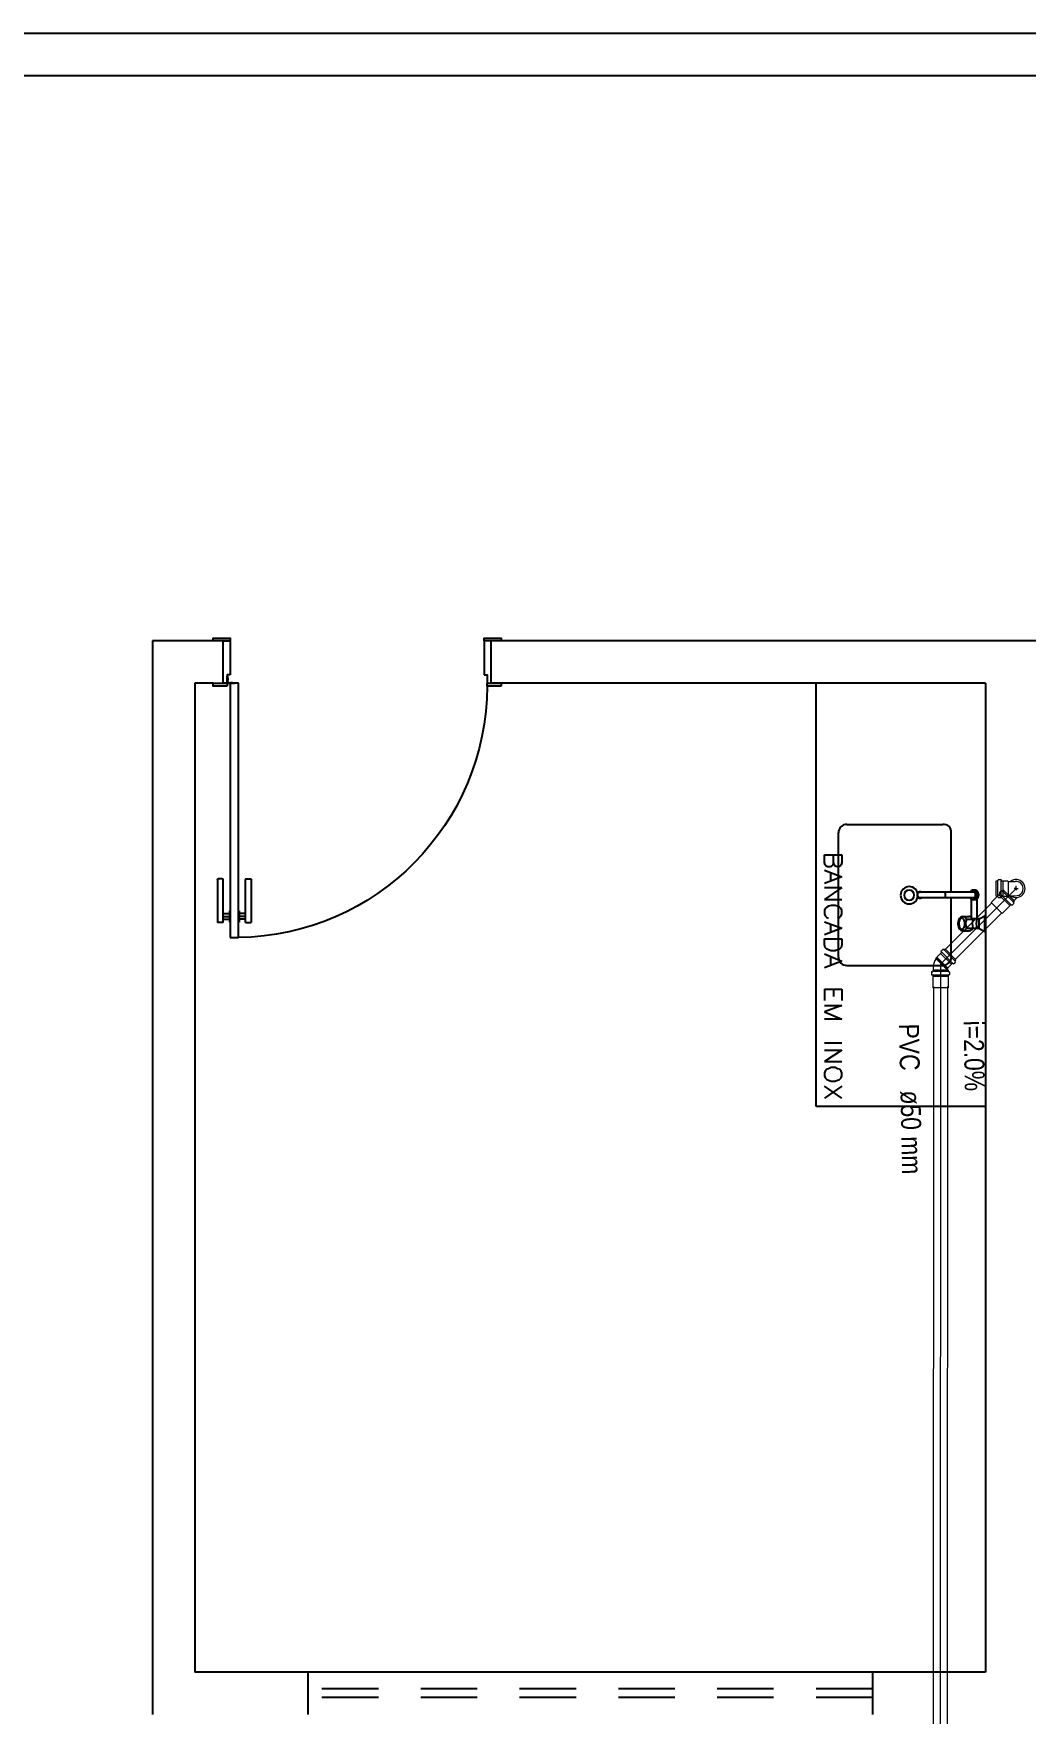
# Model space of a CAD drawing. Header units: inches. Extents: x 48180 to 96389, y -17773 to -8880.
# Drawn here: x 48194.85 to 48198.37, y -8893.59 to -8887.64 of the extents above; entities that cross this region are included whole.
import ezdxf

# ---------------------------------------------------------------- set-up
doc = ezdxf.new("R2010")
doc.units = ezdxf.units.IN
doc.header["$MEASUREMENT"] = 0
doc.linetypes.add('CONTORNO_QUADRO_T', pattern=[0.35, 0.2, -0.15])
for name, color, linetype in [('APCOZ', 7, 'Continuous'), ('APCOZ-I', 251, 'Continuous'), ('at_Entity', 7, 'Continuous'), ('ESQUADRIA', 3, 'Continuous'), ('ESQUADRIAS', 7, 'Continuous'), ('JANELA2', 1, 'Continuous'), ('Layout_Equipamentos', 7, 'Continuous'), ('PAREDE', 4, 'Continuous')]:
    doc.layers.add(name, color=color, linetype=linetype)
for name, color, linetype, lineweight in [('Simbolos', 5, 'Continuous', 20), ('Simbolos_int', 174, 'Continuous', 5), ('TQ-Seção tubo', 5, 'Continuous', 20), ('TQ-Textos tubo', 7, 'Continuous', 20), ('TQ-Tubos detalhe', 90, 'Continuous', 20)]:
    doc.layers.add(name, color=color, linetype=linetype, lineweight=lineweight)
doc.styles.add('ARIAL', font='ARIALN.TTF')

# ---------------------------------------------------------------- blocks, each defined once
blk = doc.blocks.new('P90_02')
at = {"layer": 'ESQUADRIAS', "color": 2}
for p, q in [((0.025, 0.075), (0.025, 0.975)), ((0.025, 0.975), (0.055, 0.975)), ((0.055, 0.975), (0.055, 0.075)), ((0.055, 0.075), (0.025, 0.075))]:
    blk.add_line(p, q, dxfattribs=at)
at = {"layer": 'ESQUADRIAS', "color": 3, "linetype": 'Continuous'}
for p, q in [((-0.02, 0.7698), (-0.02, 0.9215)), ((0, 0.9215), (0, 0.7698)), ((0.023, 0.88), (0.023, 0.92)), ((0.057, 0.88), (0.057, 0.92)), ((0.08, 0.9215), (0.08, 0.7698)), ((0.1, 0.7698), (0.1, 0.9215)), ((-0.0035, 0.7668), (-0.0175, 0.7668)), ((0.0835, 0.7668), (0.0975, 0.7668))]:
    blk.add_line(p, q, dxfattribs=at)
at = {"layer": 'ESQUADRIAS', "color": 3}
for p, q in [((0, 0.9215), (-0.02, 0.9215)), ((0, 0.91), (0.023, 0.91)), ((0, 0.9), (0.023, 0.9)), ((0.023, 0.92), (0.025, 0.92)), ((0.057, 0.92), (0.055, 0.92)), ((0.08, 0.91), (0.057, 0.91)), ((0.08, 0.9), (0.057, 0.9)), ((0.08, 0.9215), (0.1, 0.9215)), ((0, 0.89), (0.023, 0.89)), ((0.023, 0.88), (0.025, 0.88)), ((0.057, 0.88), (0.055, 0.88)), ((0.08, 0.89), (0.057, 0.89))]:
    blk.add_line(p, q, dxfattribs=at)
at = {"layer": 'ESQUADRIAS'}
for p, q in [((0.0165, 0.0585), (0.0165, 0.0615)), ((0.0315, 0.0735), (0.0285, 0.0735))]:
    blk.add_line(p, q, dxfattribs=at)
at = {"layer": 'ESQUADRIAS', "color": 3}
for points in [[(0.015, 0.085), (-0.035, 0.085), (-0.035, 0.075), (0.015, 0.075)], [(0.985, 0.085), (0.935, 0.085), (0.935, 0.075), (0.985, 0.075)], [(0.025, -0.075), (0, -0.075), (-0.035, -0.075), (-0.035, -0.085), (0.025, -0.085)], [(0.985, -0.075), (0.925, -0.075), (0.925, -0.085), (0.985, -0.085)]]:
    blk.add_lwpolyline(points, close=True, dxfattribs=at)
at = {"layer": 'ESQUADRIAS', "color": 2}
for points in [[(0.025, 0.045), (0.015, 0.045), (0.015, 0.075), (0, 0.075), (0, -0.075), (0.025, -0.075)], [(0.925, 0.045), (0.935, 0.045), (0.935, 0.075), (0.95, 0.075), (0.95, -0.075), (0.925, -0.075)]]:
    blk.add_lwpolyline(points, close=True, dxfattribs=at)
at = {"layer": 'ESQUADRIAS', "color": 1}
for points in [[(0.016, 0.0705, -0.236068), (0.015, 0.0725), (0.015, 0.07), (0.015, 0.05), (0.016, 0.05)], [(0.0195, 0.074, 0.236068), (0.0175, 0.075), (0.02, 0.075), (0.04, 0.075), (0.04, 0.074)]]:
    blk.add_lwpolyline(points, format="xyb", close=True, dxfattribs=at)
at = {"layer": 'ESQUADRIAS'}
for points in [[(0.0173, 0.0625), (0.0165, 0.0615), (0.016, 0.0615)], [(0.0173, 0.0596), (0.0175, 0.0596), (0.0175, 0.0575), (0.0173, 0.0575), (0.0173, 0.0625), (0.0175, 0.0625), (0.0175, 0.0604), (0.0173, 0.0604)], [(0.0275, 0.0727), (0.0285, 0.0735), (0.0285, 0.074)], [(0.0304, 0.0727), (0.0304, 0.0725), (0.0325, 0.0725), (0.0325, 0.0727), (0.0275, 0.0727), (0.0275, 0.0725), (0.0296, 0.0725), (0.0296, 0.0727)], [(0.0325, 0.0727), (0.0315, 0.0735), (0.0315, 0.074)], [(0.0173, 0.0575), (0.0165, 0.0585), (0.016, 0.0585)]]:
    blk.add_lwpolyline(points, dxfattribs=at)
at = {"layer": 'ESQUADRIAS', "color": 1}
blk.add_circle((0.0175, 0.0725), 0.0025, dxfattribs=at)
at = {"layer": 'ESQUADRIAS'}
blk.add_arc((0.0429, 0.083), 0.8921, 0.12949, 89.22311, dxfattribs=at)
at = {"layer": 'ESQUADRIAS', "color": 3, "linetype": 'Continuous'}
for centre, start, end in [((-0.017, 0.7698), 180, 260.53768), ((-0.003, 0.7698), 260.53768, 360), ((0.083, 0.7698), 180, 279.46232), ((0.097, 0.7698), 279.46232, 0)]:
    blk.add_arc(centre, 0.003, start, end, dxfattribs=at)
blk = doc.blocks.new('new block17')
at = {"layer": 'APCOZ'}
for p, q in [((0.5441, 0.7589), (0.3731, 0.7589)), ((0.5441, 0.7389), (0.3731, 0.7389)), ((0.5481, 0.7348), (0.5481, 0.6701)), ((0.5681, 0.7348), (0.5681, 0.665)), ((0.5191, 0.6724), (0.5407, 0.6724)), ((0.5773, 0.665), (0.5681, 0.665)), ((0.5773, 0.665), (0.5989, 0.6758)), ((0.5191, 0.6224), (0.5407, 0.6224)), ((0.5773, 0.6298), (0.5532, 0.6298)), ((0.5773, 0.6298), (0.5989, 0.619))]:
    blk.add_line(p, q, dxfattribs=at)
at = {"layer": 'APCOZ', "linetype": 'Continuous'}
for points in [[(0.5186, 0.6724, 0), (0.5154, 0.6719, 0), (0.5124, 0.6705, 0), (0.5095, 0.6684, 0), (0.507, 0.6656, 0), (0.5049, 0.6623, 0), (0.5032, 0.6584, 0), (0.5021, 0.6541, 0), (0.5015, 0.6497, 0), (0.5015, 0.6451, 0), (0.5021, 0.6407, 0), (0.5032, 0.6364, 0), (0.5049, 0.6326, 0), (0.507, 0.6292, 0), (0.5095, 0.6264, 0), (0.5124, 0.6243, 0), (0.5154, 0.6229, 0), (0.5186, 0.6224, 0)], [(0.5481, 0.6701, 0), (0.5467, 0.6709, 0), (0.5452, 0.6716, 0), (0.5437, 0.672, 0), (0.5422, 0.6723, 0), (0.5407, 0.6724, 0)], [(0.5407, 0.6224, 0), (0.5434, 0.6227, 0), (0.5462, 0.6236, 0), (0.5487, 0.6252, 0), (0.5511, 0.6272, 0), (0.5532, 0.6298, 0)]]:
    blk.add_polyline3d(points, dxfattribs=at)
at = {"layer": 'APCOZ'}
for centre, radius, start, end in [((0.3681, 0.7489), 0.0112, 63.72082, 296.27918), ((0.5581, 0.7489), 0.0173, 125.4187, 144.58128), ((0.5581, 0.7489), 0.0173, 215.41872, 234.5813), ((0.5581, 0.7489), 0.0173, 54.5813, 125.4187), ((0.5581, 0.7489), 0.0173, 305.4187, 54.5813)]:
    blk.add_arc(centre, radius, start, end, dxfattribs=at)
at = {"layer": 'APCOZ-I'}
for p, q in [((0.3731, 0.7589), (0.3681, 0.7589)), ((0.3731, 0.7389), (0.3681, 0.7389)), ((0.5617, 0.7589), (0.5441, 0.7589)), ((0.5617, 0.7389), (0.5441, 0.7389)), ((0.5328, 0.6631), (0.5542, 0.6631)), ((0.5681, 0.665), (0.5532, 0.665)), ((0.5773, 0.6298), (0.5773, 0.665)), ((0.5328, 0.6318), (0.5542, 0.6318))]:
    blk.add_line(p, q, dxfattribs=at)
at = {"layer": 'APCOZ-I', "linetype": 'Continuous'}
for points in [[(0.5155, 0.6279, 0), (0.5176, 0.6283, 0), (0.5197, 0.6295, 0), (0.5216, 0.6314, 0), (0.5232, 0.634, 0), (0.5245, 0.6371, 0), (0.5255, 0.6406, 0), (0.526, 0.6445, 0), (0.5261, 0.6484, 0), (0.5258, 0.6523, 0), (0.5251, 0.656, 0), (0.5239, 0.6593, 0), (0.5224, 0.6622, 0), (0.5207, 0.6644, 0), (0.5187, 0.666, 0), (0.5165, 0.6668, 0), (0.5144, 0.6668, 0), (0.5123, 0.666, 0), (0.5103, 0.6644, 0), (0.5085, 0.6622, 0), (0.507, 0.6593, 0), (0.5059, 0.656, 0), (0.5051, 0.6523, 0), (0.5048, 0.6484, 0), (0.5049, 0.6445, 0), (0.5054, 0.6406, 0), (0.5064, 0.6371, 0), (0.5077, 0.634, 0), (0.5094, 0.6314, 0), (0.5113, 0.6295, 0), (0.5133, 0.6283, 0), (0.5155, 0.6279, 0)], [(0.5322, 0.664, 0), (0.5301, 0.6669, 0), (0.5276, 0.6693, 0), (0.5249, 0.671, 0), (0.522, 0.6721, 0), (0.5191, 0.6724, 0)], [(0.5532, 0.665, 0), (0.5523, 0.6662, 0), (0.5513, 0.6673, 0), (0.5503, 0.6684, 0), (0.5492, 0.6693, 0), (0.5481, 0.6701, 0)], [(0.554, 0.6638, 0), (0.5538, 0.6641, 0), (0.5537, 0.6643, 0), (0.5535, 0.6645, 0), (0.5534, 0.6648, 0), (0.5532, 0.665, 0)], [(0.5186, 0.6224, 0), (0.5217, 0.6227, 0), (0.5246, 0.6237, 0), (0.5274, 0.6254, 0), (0.53, 0.6278, 0), (0.5322, 0.6308, 0)], [(0.5532, 0.6298, 0), (0.5534, 0.63, 0), (0.5535, 0.6303, 0), (0.5537, 0.6305, 0), (0.5538, 0.6307, 0), (0.554, 0.631, 0)]]:
    blk.add_polyline3d(points, dxfattribs=at)
at = {"layer": 'APCOZ-I'}
for centre, radius, start, end in [((0.3681, 0.7489), 0.01, 90, 270), ((0.4346, 0.7489), 0.0233, 334.55551, 25.44449), ((0.5581, 0.7489), 0.0173, 234.5813, 305.4187), ((0.5581, 0.7489), 0.0126, 232.25181, 127.74819), ((0.5407, 0.7489), 0.0233, 334.55551, 25.44449), ((0.5624, 0.6474), 0.0335, 153.97489, 206.02511), ((0.5305, 0.663), 0.002, 333.97489, 32.15591), ((0.607, 0.6474), 0.0549, 164.31395, 195.68605), ((0.5523, 0.6628), 0.002, 344.31395, 31.56748), ((0.6483, 0.6474), 0.0816, 167.53823, 192.46177), ((0.874, 0.6474), 0.2786, 174.37523, 185.62477), ((0.5305, 0.6318), 0.002, 327.84409, 26.02511), ((0.5523, 0.632), 0.002, 328.43251, 15.68606)]:
    blk.add_arc(centre, radius, start, end, dxfattribs=at)
at = {"layer": 'at_Entity', "color": 0}
for p, q in [((0, 0), (0, 1.4982)), ((0.0783, 0.529), (0.0783, 0.9692)), ((0.1079, 0.9988), (0.4486, 0.9988)), ((0.4782, 0.7589), (0.4782, 0.9692)), ((0.0289, 0.8639), (0.0289, 0.8914)), ((0.0289, 0.8914), (0.0902, 0.8914)), ((0.031, 0.8555), (0.0289, 0.8639)), ((0.0289, 0.8364), (0.0902, 0.8131)), ((0.0352, 0.8512), (0.031, 0.8555)), ((0.0394, 0.8491), (0.0352, 0.8512)), ((0.05, 0.8491), (0.0394, 0.8491)), ((0.0542, 0.8512), (0.05, 0.8491)), ((0.0585, 0.8555), (0.0542, 0.8512)), ((0.0606, 0.8639), (0.0585, 0.8555)), ((0.0606, 0.8639), (0.0606, 0.8914)), ((0.0648, 0.8555), (0.0606, 0.8639)), ((0.0669, 0.8512), (0.0648, 0.8555)), ((0.0733, 0.8491), (0.0669, 0.8512)), ((0.0796, 0.8491), (0.0733, 0.8491)), ((0.0839, 0.8512), (0.0796, 0.8491)), ((0.0881, 0.8555), (0.0839, 0.8512)), ((0.0902, 0.8639), (0.0881, 0.8555)), ((0.0902, 0.8914), (0.0902, 0.8639)), ((0.0902, 0.8131), (0.0289, 0.7899)), ((0.0289, 0.775), (0.0902, 0.775)), ((0.0902, 0.775), (0.0289, 0.7327)), ((0.05, 0.8279), (0.05, 0.7983)), ((0.0289, 0.7327), (0.0902, 0.7327)), ((0.4782, 0.529), (0.4782, 0.7389)), ((0.031, 0.701), (0.0289, 0.6946)), ((0.0289, 0.6946), (0.0289, 0.6819)), ((0.0289, 0.6819), (0.031, 0.6756)), ((0.0373, 0.7052), (0.031, 0.701)), ((0.031, 0.6756), (0.0373, 0.6692)), ((0.0437, 0.7094), (0.0373, 0.7052)), ((0.0373, 0.6692), (0.0437, 0.6671)), ((0.0521, 0.7116), (0.0437, 0.7094)), ((0.0669, 0.7116), (0.0521, 0.7116)), ((0.0754, 0.7094), (0.0669, 0.7116)), ((0.0818, 0.7052), (0.0754, 0.7094)), ((0.0754, 0.6671), (0.0818, 0.6692)), ((0.0881, 0.701), (0.0818, 0.7052)), ((0.0818, 0.6692), (0.0881, 0.6756)), ((0.0902, 0.6946), (0.0881, 0.701)), ((0.0881, 0.6756), (0.0902, 0.6819)), ((0.0902, 0.6819), (0.0902, 0.6946)), ((0.0289, 0.6544), (0.0902, 0.6311)), ((0.0902, 0.6311), (0.0289, 0.6079)), ((0.05, 0.646), (0.05, 0.6163)), ((0.0289, 0.5931), (0.0902, 0.5931)), ((0.0289, 0.5719), (0.0289, 0.5931)), ((0.031, 0.5634), (0.0289, 0.5719)), ((0.0289, 0.5402), (0.0902, 0.5148)), ((0.0373, 0.5571), (0.031, 0.5634)), ((0.0437, 0.555), (0.0373, 0.5571)), ((0.0521, 0.5507), (0.0437, 0.555)), ((0.0669, 0.5507), (0.0521, 0.5507)), ((0.0754, 0.555), (0.0669, 0.5507)), ((0.0818, 0.5571), (0.0754, 0.555)), ((0.0881, 0.5634), (0.0818, 0.5571)), ((0.0902, 0.5719), (0.0881, 0.5634)), ((0.0902, 0.5931), (0.0902, 0.5719)), ((0.0902, 0.5148), (0.0289, 0.4915)), ((0.05, 0.5296), (0.05, 0.5)), ((0.1079, 0.4994), (0.4486, 0.4994)), ((0.0289, 0.4153), (0.0902, 0.4153)), ((0.0289, 0.4153), (0.0289, 0.3751)), ((0.0289, 0.3582), (0.0902, 0.3582)), ((0.0902, 0.3582), (0.0289, 0.3349)), ((0.0606, 0.4153), (0.0606, 0.3899)), ((0.0902, 0.4153), (0.0902, 0.3751)), ((0.0289, 0.3349), (0.0902, 0.3095)), ((0.0902, 0.3095), (0.0289, 0.3095)), ((0.0902, 0.2249), (0.0289, 0.2249)), ((0.0289, 0.1995), (0.0902, 0.1995)), ((0.0902, 0.1995), (0.0289, 0.1593)), ((0.0289, 0.1593), (0.0902, 0.1593)), ((0.031, 0.1254), (0.0289, 0.1191)), ((0.0289, 0.1191), (0.0289, 0.1085)), ((0.0373, 0.1318), (0.031, 0.1254)), ((0.0437, 0.1339), (0.0373, 0.1318)), ((0.0521, 0.1381), (0.0437, 0.1339)), ((0.0669, 0.1381), (0.0521, 0.1381)), ((0.0754, 0.1339), (0.0669, 0.1381)), ((0.0818, 0.1318), (0.0754, 0.1339)), ((0.0881, 0.1254), (0.0818, 0.1318)), ((0.0902, 0.1191), (0.0881, 0.1254)), ((0.0902, 0.1085), (0.0902, 0.1191)), ((0.0289, 0.1085), (0.031, 0.1021)), ((0.0902, 0.0725), (0.0289, 0.0302)), ((0.0902, 0.0302), (0.0289, 0.0725)), ((0.031, 0.1021), (0.0373, 0.0958)), ((0.0373, 0.0958), (0.0437, 0.0937)), ((0.0437, 0.0937), (0.0521, 0.0894)), ((0.0521, 0.0894), (0.0669, 0.0894)), ((0.0669, 0.0894), (0.0754, 0.0937)), ((0.0754, 0.0937), (0.0818, 0.0958)), ((0.0818, 0.0958), (0.0881, 0.1021)), ((0.0881, 0.1021), (0.0902, 0.1085)), ((0.5989, 0), (0, 0))]:
    blk.add_line(p, q, dxfattribs=at)
for centre, radius, start, end in [((0.1072, 0.9699), 0.0289, 88.51608, 181.48392), ((0.451, 0.9716), 0.0273, 354.97241, 95.02759), ((0.3291, 0.748), 0.0307, 90, 180), ((0.3291, 0.748), 0.0307, 360, 90), ((0.3291, 0.748), 0.0307, 180, 270), ((0.3291, 0.748), 0.018, 90, 180), ((0.3291, 0.748), 0.018, 180, 270), ((0.3291, 0.748), 0.018, 360, 90), ((0.3291, 0.748), 0.018, 270, 0), ((0.3291, 0.748), 0.0307, 270, 0), ((0.1072, 0.5283), 0.0289, 178.51591, 271.48409), ((0.4476, 0.5301), 0.0307, 270, 0)]:
    blk.add_arc(centre, radius, start, end, dxfattribs=at)

msp = doc.modelspace()

# ---------------------------------------------------------------- linework, layer by layer
at = {"layer": 'ESQUADRIA', "linetype": 'CONTORNO_QUADRO_T'}
for p, q in [((48197.8251, -8893.4992), (48195.8251, -8893.4992)), ((48197.8251, -8893.5292), (48195.8251, -8893.5292))]:
    msp.add_line(p, q, dxfattribs=at)
at = {"layer": 'JANELA2'}
for p, q in [((48195.8251, -8893.4392), (48195.8251, -8893.5892)), ((48197.8251, -8893.4392), (48197.8251, -8893.5892))]:
    msp.add_line(p, q, dxfattribs=at)
at = {"layer": 'PAREDE', "linetype": 'Continuous'}
for p, q in [((48199.6401, -8887.6392), (48193.2751, -8887.6392)), ((48199.6401, -8887.7892), (48193.2751, -8887.7892)), ((48195.2751, -8889.7892), (48195.2751, -8893.5892)), ((48195.4901, -8889.7892), (48195.2751, -8889.7892)), ((48198.4401, -8889.7892), (48196.4751, -8889.7892)), ((48195.4251, -8889.9392), (48195.4251, -8893.4392)), ((48195.4901, -8889.9392), (48195.4251, -8889.9392)), ((48198.2251, -8889.9392), (48196.4751, -8889.9392)), ((48198.2251, -8889.9392), (48198.2251, -8893.4392)), ((48198.2251, -8893.4392), (48195.4251, -8893.4392))]:
    msp.add_line(p, q, dxfattribs=at)
at = {"layer": 'Simbolos'}
for p, q in [((48198.2637, -8890.693), (48198.2637, -8890.6385)), ((48198.2637, -8890.6385), (48198.2679, -8890.6385)), ((48198.2697, -8890.6347), (48198.2689, -8890.6377)), ((48198.2707, -8890.634), (48198.2794, -8890.634)), ((48198.2804, -8890.6347), (48198.2807, -8890.6375)), ((48198.2817, -8890.6385), (48198.2864, -8890.6385)), ((48198.2864, -8890.6385), (48198.2867, -8890.6385)), ((48198.2867, -8890.6385), (48198.3034, -8890.6385)), ((48198.3034, -8890.6385), (48198.3052, -8890.6405)), ((48198.3052, -8890.6405), (48198.3304, -8890.6405)), ((48198.2729, -8890.688), (48198.2454, -8890.7155)), ((48198.2637, -8890.693), (48198.2679, -8890.693)), ((48198.2697, -8890.6967), (48198.2689, -8890.6937)), ((48198.2707, -8890.6975), (48198.2794, -8890.6975)), ((48198.2732, -8890.6877), (48198.2729, -8890.688)), ((48198.2764, -8890.6845), (48198.2732, -8890.6877)), ((48198.2747, -8890.681), (48198.2764, -8890.683)), ((48198.2809, -8890.6735), (48198.2749, -8890.6797)), ((48198.2804, -8890.6967), (48198.2807, -8890.694)), ((48198.2817, -8890.693), (48198.2864, -8890.693)), ((48198.2822, -8890.6732), (48198.2849, -8890.675)), ((48198.3114, -8890.7265), (48198.2839, -8890.754)), ((48198.2892, -8890.6717), (48198.2862, -8890.6747)), ((48198.2864, -8890.693), (48198.2867, -8890.693)), ((48198.2867, -8890.693), (48198.3034, -8890.693)), ((48198.2892, -8890.6717), (48198.3277, -8890.7102)), ((48198.3034, -8890.693), (48198.3052, -8890.691)), ((48198.3052, -8890.691), (48198.3304, -8890.691)), ((48198.3117, -8890.7262), (48198.3114, -8890.7265)), ((48198.3149, -8890.723), (48198.3117, -8890.7262)), ((48198.3184, -8890.7247), (48198.3164, -8890.723)), ((48198.3259, -8890.7185), (48198.3197, -8890.7245)), ((48198.3262, -8890.7172), (48198.3244, -8890.7145)), ((48198.3277, -8890.7102), (48198.3247, -8890.7132)), ((48198.3379, -8890.6972), (48198.3274, -8890.708)), ((48198.0663, -8890.8952), (48198.0543, -8890.9072)), ((48198.0696, -8890.892), (48198.0663, -8890.8952)), ((48198.0678, -8890.8885), (48198.0696, -8890.8905)), ((48198.0743, -8890.881), (48198.0681, -8890.8872)), ((48198.0756, -8890.8807), (48198.0781, -8890.8822)), ((48198.0823, -8890.8792), (48198.0793, -8890.8822)), ((48198.0823, -8890.8792), (48198.1208, -8890.9177)), ((48198.0341, -8890.9617), (48198.0341, -8890.9705)), ((48198.0348, -8890.9607), (48198.0378, -8890.96)), ((48198.0931, -8890.9547), (48198.0386, -8890.9547)), ((48198.0386, -8890.9547), (48198.0386, -8890.959)), ((48198.0406, -8890.9422), (48198.0406, -8890.9547)), ((48198.0513, -8890.9107), (48198.0496, -8890.9127)), ((48198.0503, -8890.914), (48198.0496, -8890.9127)), ((48198.0526, -8890.9117), (48198.0513, -8890.9107)), ((48198.0543, -8890.91), (48198.0526, -8890.9117)), ((48198.0543, -8890.9072), (48198.0543, -8890.91)), ((48198.0911, -8890.9467), (48198.0911, -8890.9547)), ((48198.0928, -8890.9457), (48198.0923, -8890.9457)), ((48198.1048, -8890.9337), (48198.0928, -8890.9457)), ((48198.0931, -8890.9547), (48198.0931, -8890.959)), ((48198.0968, -8890.9607), (48198.0938, -8890.96)), ((48198.0976, -8890.9617), (48198.0976, -8890.9705)), ((48198.1081, -8890.9305), (48198.1048, -8890.9337)), ((48198.1118, -8890.9322), (48198.1096, -8890.9305)), ((48198.1191, -8890.9257), (48198.1128, -8890.932)), ((48198.1208, -8890.9177), (48198.1178, -8890.9207)), ((48198.1193, -8890.9245), (48198.1178, -8890.922)), ((48198.0348, -8890.9715), (48198.0376, -8890.9717)), ((48198.0386, -8890.9727), (48198.0386, -8890.9775)), ((48198.0386, -8890.9775), (48198.0386, -8890.9777)), ((48198.0386, -8890.9777), (48198.0386, -8891.0167)), ((48198.0931, -8890.9727), (48198.0931, -8890.9775)), ((48198.0931, -8890.9775), (48198.0931, -8890.9777)), ((48198.0931, -8890.9777), (48198.0931, -8891.0167)), ((48198.0968, -8890.9715), (48198.0941, -8890.9717))]:
    msp.add_line(p, q, dxfattribs=at)
for centre, radius, start, end in [((48198.2679, -8890.6375), 0.001, 269.9999, 345), ((48198.2707, -8890.635), 0.001, 90, 165), ((48198.2794, -8890.635), 0.001, 5, 90), ((48198.2817, -8890.6375), 0.001, 184.99993, 269.9999), ((48198.3337, -8890.6657), 0.0255, 262.8263, 97.174), ((48198.2679, -8890.694), 0.001, 15, 90), ((48198.2707, -8890.6965), 0.001, 194.9999, 269.9999), ((48198.2757, -8890.6805), 0.001, 135, 219.9999), ((48198.2757, -8890.6837), 0.001, 315, 40), ((48198.2794, -8890.6965), 0.001, 269.9999, 355), ((48198.2817, -8890.694), 0.001, 90, 175), ((48198.2817, -8890.6742), 0.001, 60, 135), ((48198.2854, -8890.674), 0.001, 239.9999, 315), ((48198.3157, -8890.7237), 0.001, 50, 135), ((48198.3189, -8890.7237), 0.001, 229.9999, 315), ((48198.3254, -8890.714), 0.001, 135, 209.9999), ((48198.3252, -8890.7177), 0.001, 315, 30), ((48198.0688, -8890.8877), 0.001, 135, 220), ((48198.0688, -8890.8912), 0.001, 315, 40), ((48198.0748, -8890.8817), 0.001, 60, 135), ((48198.0786, -8890.8815), 0.001, 239.9998, 315), ((48198.0351, -8890.9617), 0.001, 105, 180), ((48198.0376, -8890.959), 0.001, 285, 0), ((48198.0878, -8890.9427), 0.0473, 142.602, 179.5557), ((48198.0923, -8890.9467), 0.001, 90, 179.9999), ((48198.0941, -8890.959), 0.001, 180, 255), ((48198.0966, -8890.9617), 0.001, 0, 75), ((48198.1088, -8890.9312), 0.001, 50, 135), ((48198.1123, -8890.9312), 0.001, 229.9998, 315), ((48198.1186, -8890.9215), 0.001, 135, 210), ((48198.1183, -8890.9252), 0.001, 315, 30), ((48198.0351, -8890.9705), 0.001, 180, 265), ((48198.0376, -8890.9727), 0.001, 0, 85), ((48198.0941, -8890.9727), 0.001, 95, 180), ((48198.0966, -8890.9705), 0.001, 275, 0)]:
    msp.add_arc(centre, radius, start, end, dxfattribs=at)
at = {"layer": 'Simbolos_int'}
for p, q in [((48198.2687, -8890.693), (48198.2687, -8890.6385)), ((48198.2809, -8890.693), (48198.2809, -8890.6385)), ((48198.2864, -8890.6385), (48198.2864, -8890.693)), ((48198.3052, -8890.6405), (48198.3052, -8890.691)), ((48198.3337, -8890.6657), (48198.3264, -8890.6657)), ((48198.3337, -8890.6657), (48198.3337, -8890.6567)), ((48198.3337, -8890.6657), (48198.3337, -8890.672)), ((48198.3337, -8890.6657), (48198.3412, -8890.6657)), ((48198.2454, -8890.7155), (48198.2839, -8890.754)), ((48198.2732, -8890.6877), (48198.3117, -8890.7262)), ((48198.2769, -8890.684), (48198.3154, -8890.7225)), ((48198.2857, -8890.6752), (48198.3242, -8890.7137)), ((48198.3104, -8890.691), (48198.3274, -8890.708)), ((48198.0663, -8890.8952), (48198.1048, -8890.9337)), ((48198.0703, -8890.8912), (48198.1088, -8890.9297)), ((48198.0788, -8890.8827), (48198.1173, -8890.9212)), ((48198.0931, -8890.9597), (48198.0386, -8890.9597)), ((48198.0911, -8890.9547), (48198.0406, -8890.9547)), ((48198.0503, -8890.914), (48198.0911, -8890.9547)), ((48198.0526, -8890.9117), (48198.0913, -8890.9505)), ((48198.0543, -8890.91), (48198.0911, -8890.9467)), ((48198.0931, -8890.972), (48198.0386, -8890.972)), ((48198.0931, -8890.9775), (48198.0386, -8890.9775)), ((48198.0931, -8891.0167), (48198.0386, -8891.0167))]:
    msp.add_line(p, q, dxfattribs=at)
msp.add_arc((48198.3337, -8890.6657), 0.0318, 232.8606, 127.139, dxfattribs=at)
at = {"layer": 'TQ-Seção tubo'}
for p, q in [((48198.2479, -8890.7162), (48198.0836, -8890.8805)), ((48198.2832, -8890.7515), (48198.1189, -8890.9158)), ((48198.041, -8891.012), (48198.0398, -8893.7188)), ((48198.091, -8891.012), (48198.0898, -8893.7127))]:
    msp.add_line(p, q, dxfattribs=at)
at = {"layer": 'TQ-Tubos detalhe'}
for p, q in [((48198.3337, -8890.6657), (48198.066, -8890.9334)), ((48198.066, -8890.9328), (48198.0649, -8893.7141))]:
    msp.add_line(p, q, dxfattribs=at)

# ---------------------------------------------------------------- block references
at = {"layer": 'ESQUADRIAS', "xscale": -1, "rotation": 180}
msp.add_blockref('P90_02', (48195.5251, -8889.8642), dxfattribs=at)
at = {"layer": 'Layout_Equipamentos'}
msp.add_blockref('new block17', (48197.6262, -8891.4374), dxfattribs=at)

# ---------------------------------------------------------------- texts
at = {"layer": 'TQ-Textos tubo', "char_height": 0.0706, "rotation": 271.11286, "line_spacing_factor": 0.798, "style": 'ARIAL'}
for s, insert, width, attachment_point in [('i=2.0%', (48198.149, -8891.2586), 0.50832, 8), ('PVC', (48197.9212, -8891.3108), 0.25416, 9), ('ø50 mm', (48197.9226, -8891.3815), 0.50832, 7)]:
    msp.add_mtext(s, dxfattribs=dict(at, insert=insert, width=width, attachment_point=attachment_point))

doc.saveas('drawing.dxf')
